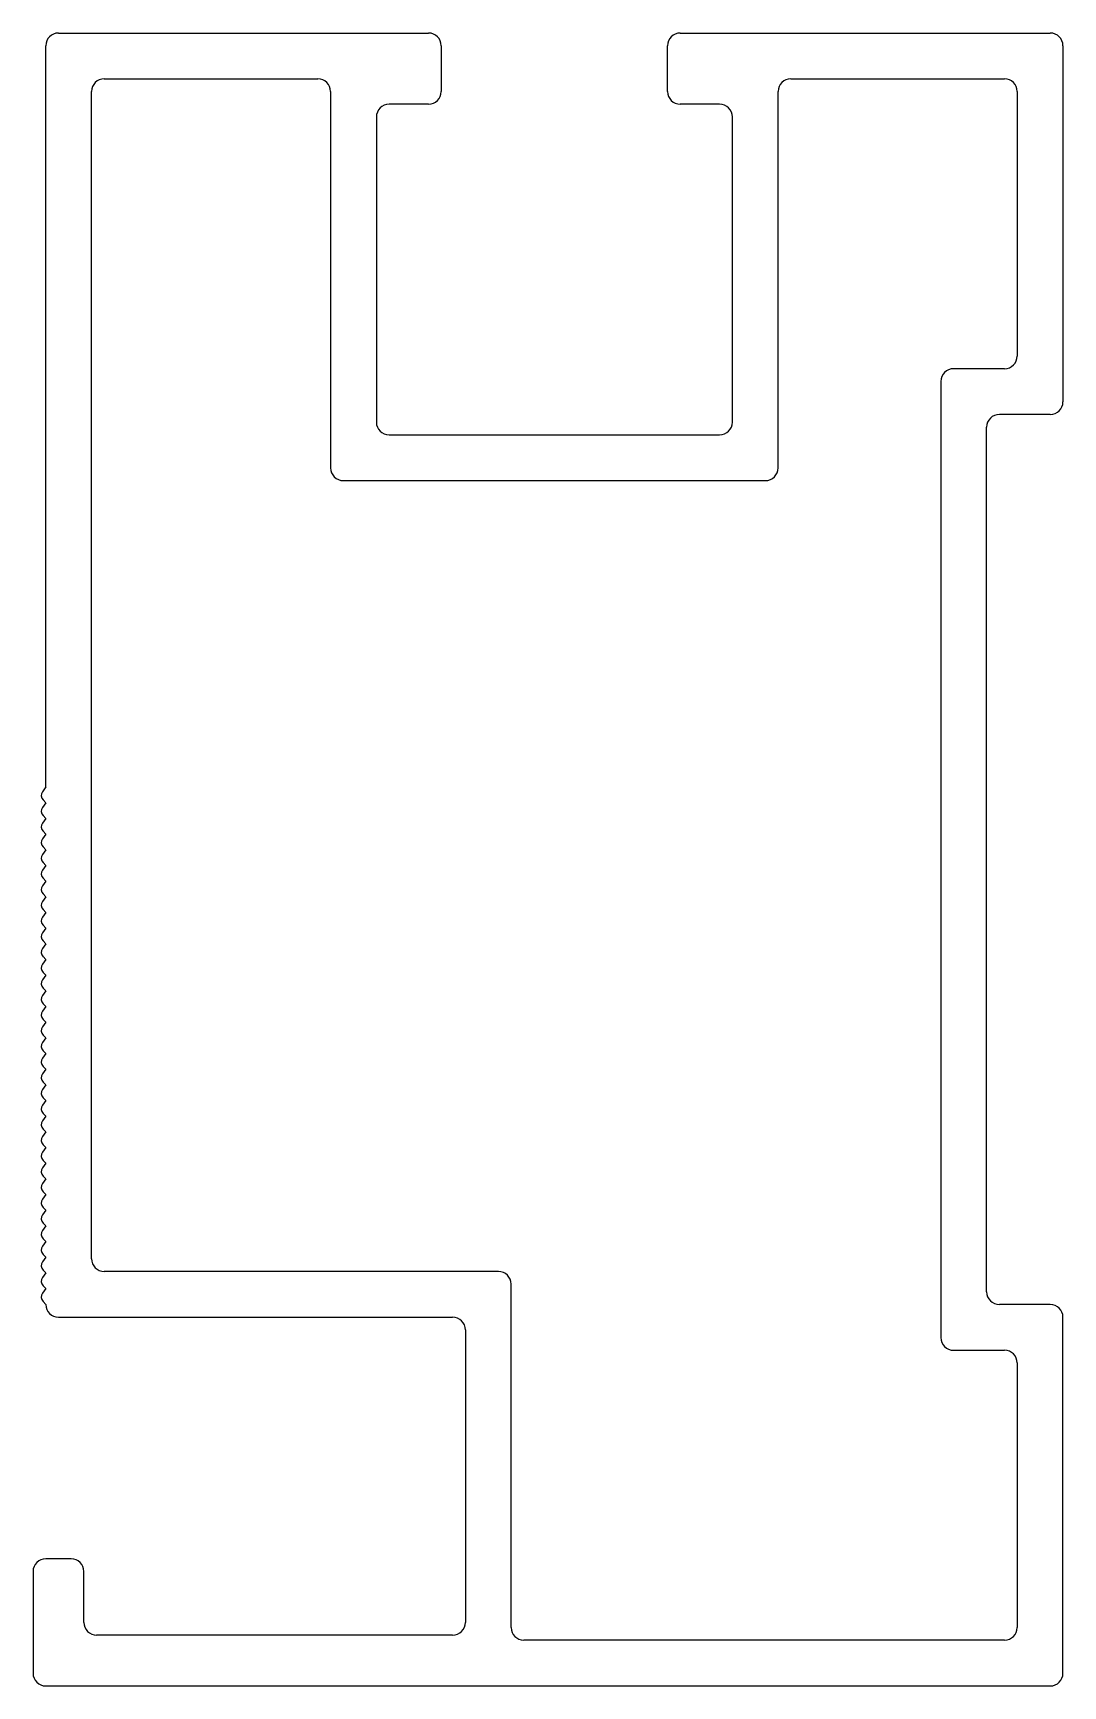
# Model space of a CAD drawing. Extents: x 1990 to 2030.5, y 1546.8 to 1611.8.
import ezdxf

# ---------------------------------------------------------------- set-up
doc = ezdxf.new("R2010")
doc.units = 0
doc.layers.get('0').update_dxf_attribs({"linetype": 'CONTINUOUS'})

msp = doc.modelspace()

# ---------------------------------------------------------------- linework, layer by layer
for p, q in [((1990.992, 1611.788), (2005.542, 1611.788)), ((2015.442, 1611.788), (2029.992, 1611.788)), ((1990.492, 1582.139), (1990.492, 1611.288)), ((2006.042, 1611.288), (2006.042, 1609.488)), ((2014.942, 1609.488), (2014.942, 1611.288)), ((2030.492, 1611.288), (2030.492, 1597.288)), ((1992.292, 1563.588), (1992.292, 1609.488)), ((1992.792, 1609.988), (2001.192, 1609.988)), ((2001.692, 1609.488), (2001.692, 1594.688)), ((2019.292, 1594.688), (2019.292, 1609.488)), ((2019.792, 1609.988), (2028.192, 1609.988)), ((2028.692, 1609.488), (2028.692, 1599.088)), ((2005.542, 1608.988), (2003.992, 1608.988)), ((2016.992, 1608.988), (2015.442, 1608.988)), ((2003.492, 1608.488), (2003.492, 1596.488)), ((2017.492, 1596.488), (2017.492, 1608.488)), ((2028.192, 1598.588), (2026.192, 1598.588)), ((2025.692, 1598.088), (2025.692, 1560.488)), ((2029.992, 1596.788), (2027.992, 1596.788)), ((2003.992, 1595.988), (2016.992, 1595.988)), ((2027.492, 1562.288), (2027.492, 1596.288)), ((2002.192, 1594.188), (2018.792, 1594.188)), ((1990.492, 1582.139), (1990.358, 1581.954)), ((1990.492, 1581.522), (1990.358, 1581.338)), ((1990.492, 1581.522), (1990.383, 1581.631)), ((1990.492, 1580.906), (1990.358, 1580.722)), ((1990.492, 1580.906), (1990.383, 1581.014)), ((1990.492, 1580.289), (1990.358, 1580.105)), ((1990.492, 1580.289), (1990.383, 1580.398)), ((1990.492, 1579.673), (1990.358, 1579.489)), ((1990.492, 1579.673), (1990.383, 1579.781)), ((1990.492, 1579.057), (1990.358, 1578.872)), ((1990.492, 1579.057), (1990.383, 1579.165)), ((1990.492, 1578.44), (1990.358, 1578.256)), ((1990.492, 1578.44), (1990.383, 1578.549)), ((1990.492, 1577.824), (1990.358, 1577.639)), ((1990.492, 1577.824), (1990.383, 1577.932)), ((1990.492, 1577.207), (1990.358, 1577.023)), ((1990.492, 1577.207), (1990.383, 1577.316)), ((1990.492, 1576.591), (1990.358, 1576.407)), ((1990.492, 1576.591), (1990.383, 1576.699)), ((1990.492, 1575.974), (1990.358, 1575.79)), ((1990.492, 1575.974), (1990.383, 1576.083)), ((1990.492, 1575.358), (1990.358, 1575.174)), ((1990.492, 1575.358), (1990.383, 1575.467)), ((1990.492, 1574.742), (1990.358, 1574.557)), ((1990.492, 1574.742), (1990.383, 1574.85)), ((1990.492, 1574.125), (1990.358, 1573.941)), ((1990.492, 1574.125), (1990.383, 1574.234)), ((1990.492, 1573.509), (1990.358, 1573.325)), ((1990.492, 1573.509), (1990.383, 1573.617)), ((1990.492, 1572.892), (1990.383, 1573.001)), ((1990.492, 1572.892), (1990.358, 1572.708)), ((1990.492, 1572.276), (1990.383, 1572.384)), ((1990.492, 1572.276), (1990.358, 1572.092)), ((1990.492, 1571.66), (1990.383, 1571.768)), ((1990.492, 1571.66), (1990.358, 1571.475)), ((1990.492, 1571.043), (1990.383, 1571.152)), ((1990.492, 1571.043), (1990.358, 1570.859)), ((1990.492, 1570.427), (1990.358, 1570.243)), ((1990.492, 1570.427), (1990.383, 1570.535)), ((1990.492, 1569.81), (1990.358, 1569.626)), ((1990.492, 1569.81), (1990.383, 1569.919)), ((1990.492, 1569.194), (1990.358, 1569.01)), ((1990.492, 1569.194), (1990.383, 1569.302)), ((1990.492, 1568.578), (1990.358, 1568.393)), ((1990.492, 1568.578), (1990.383, 1568.686)), ((1990.492, 1567.961), (1990.358, 1567.777)), ((1990.492, 1567.961), (1990.383, 1568.07)), ((1990.492, 1567.345), (1990.358, 1567.161)), ((1990.492, 1567.345), (1990.383, 1567.453)), ((1990.492, 1566.728), (1990.358, 1566.544)), ((1990.492, 1566.728), (1990.383, 1566.837)), ((1990.492, 1566.112), (1990.358, 1565.928)), ((1990.492, 1566.112), (1990.383, 1566.22)), ((1990.492, 1565.495), (1990.358, 1565.311)), ((1990.492, 1565.495), (1990.383, 1565.604)), ((1990.492, 1564.879), (1990.358, 1564.695)), ((1990.492, 1564.879), (1990.383, 1564.988)), ((1990.492, 1564.263), (1990.358, 1564.078)), ((1990.492, 1564.263), (1990.383, 1564.371)), ((1990.492, 1563.646), (1990.358, 1563.462)), ((1990.492, 1563.646), (1990.383, 1563.755)), ((1990.492, 1563.03), (1990.358, 1562.846)), ((1990.492, 1563.03), (1990.383, 1563.138)), ((2008.292, 1563.088), (1992.792, 1563.088)), ((1990.492, 1562.413), (1990.358, 1562.229)), ((1990.492, 1562.413), (1990.383, 1562.522)), ((2008.792, 1549.088), (2008.792, 1562.588)), ((1990.383, 1561.905), (1990.492, 1561.788)), ((2029.992, 1561.788), (2027.992, 1561.788)), ((1990.992, 1561.288), (2006.492, 1561.288)), ((2006.992, 1560.788), (2006.992, 1549.288)), ((2030.492, 1547.288), (2030.492, 1561.288)), ((2026.192, 1559.988), (2028.192, 1559.988)), ((2028.692, 1559.488), (2028.692, 1549.088)), ((1991.492, 1551.788), (1990.492, 1551.788)), ((1989.992, 1551.288), (1989.992, 1547.288)), ((1991.992, 1549.288), (1991.992, 1551.288)), ((2006.492, 1548.788), (1992.492, 1548.788)), ((2028.192, 1548.588), (2009.292, 1548.588)), ((1990.492, 1546.788), (2029.992, 1546.788))]:
    msp.add_line(p, q)
for centre, radius, start, end in [((1990.992, 1611.288), 0.5, 90, 180), ((2005.542, 1611.288), 0.5, 0, 90), ((2015.442, 1611.288), 0.5, 90, 180), ((2029.992, 1611.288), 0.5, 0, 90), ((1992.792, 1609.488), 0.5, 90, 180), ((2001.192, 1609.488), 0.5, 0, 90), ((2005.542, 1609.488), 0.5, 270, 0), ((2015.442, 1609.488), 0.5, 180, 270), ((2019.792, 1609.488), 0.5, 90, 180), ((2028.192, 1609.488), 0.5, 0, 90), ((2003.992, 1608.488), 0.5, 90, 180), ((2016.992, 1608.488), 0.5, 0, 90), ((2028.192, 1599.088), 0.5, 270, 0), ((2026.192, 1598.088), 0.5, 90, 180), ((2029.992, 1597.288), 0.5, 270, 0), ((2003.992, 1596.488), 0.5, 180, 270), ((2016.992, 1596.488), 0.5, 270, 0), ((2027.992, 1596.288), 0.5, 90, 180), ((2002.192, 1594.688), 0.5, 180, 270), ((2018.792, 1594.688), 0.5, 270, 0), ((1990.56, 1581.807), 0.25, 143.99088, 225), ((1990.56, 1581.191), 0.25, 143.99088, 225), ((1990.56, 1580.575), 0.25, 143.99088, 225), ((1990.56, 1579.958), 0.25, 143.99088, 225), ((1990.56, 1579.342), 0.25, 143.99088, 225), ((1990.56, 1578.725), 0.25, 143.99088, 225), ((1990.56, 1578.109), 0.25, 143.99088, 225), ((1990.56, 1577.493), 0.25, 143.99088, 225), ((1990.56, 1576.876), 0.25, 143.99088, 225), ((1990.56, 1576.26), 0.25, 143.99088, 225), ((1990.56, 1575.643), 0.25, 143.99088, 225), ((1990.56, 1575.027), 0.25, 143.99088, 225), ((1990.56, 1574.41), 0.25, 143.99088, 225), ((1990.56, 1573.794), 0.25, 143.99088, 225), ((1990.56, 1573.178), 0.25, 143.99088, 225), ((1990.56, 1572.561), 0.25, 143.99088, 225), ((1990.56, 1571.945), 0.25, 143.99088, 225), ((1990.56, 1571.328), 0.25, 143.99088, 225), ((1990.56, 1570.712), 0.25, 143.99088, 225), ((1990.56, 1570.096), 0.25, 143.99088, 225), ((1990.56, 1569.479), 0.25, 143.99088, 225), ((1990.56, 1568.863), 0.25, 143.99088, 225), ((1990.56, 1568.246), 0.25, 143.99088, 225), ((1990.56, 1567.63), 0.25, 143.99088, 225), ((1990.56, 1567.014), 0.25, 143.99088, 225), ((1990.56, 1566.397), 0.25, 143.99088, 225), ((1990.56, 1565.781), 0.25, 143.99088, 225), ((1990.56, 1565.164), 0.25, 143.99088, 225), ((1990.56, 1564.548), 0.25, 143.99088, 225), ((1990.56, 1563.931), 0.25, 143.99088, 225), ((1990.56, 1563.315), 0.25, 143.99088, 225), ((1992.792, 1563.588), 0.5, 180, 270), ((1990.56, 1562.699), 0.25, 143.99088, 225), ((2008.292, 1562.588), 0.5, 0, 90), ((1990.56, 1562.082), 0.25, 143.99088, 225), ((2027.992, 1562.288), 0.5, 180, 270), ((1990.992, 1561.788), 0.5, 180, 270), ((2029.992, 1561.288), 0.5, 0, 90), ((2006.492, 1560.788), 0.5, 0, 90), ((2026.192, 1560.488), 0.5, 180, 270), ((2028.192, 1559.488), 0.5, 0, 90), ((1990.492, 1551.288), 0.5, 90, 180), ((1991.492, 1551.288), 0.5, 0, 90), ((1992.492, 1549.288), 0.5, 180, 270), ((2006.492, 1549.288), 0.5, 270, 0), ((2009.292, 1549.088), 0.5, 180, 270), ((2028.192, 1549.088), 0.5, 270, 0), ((1990.492, 1547.288), 0.5, 180, 270), ((2029.992, 1547.288), 0.5, 270, 0)]:
    msp.add_arc(centre, radius, start, end)

doc.saveas('drawing.dxf')
